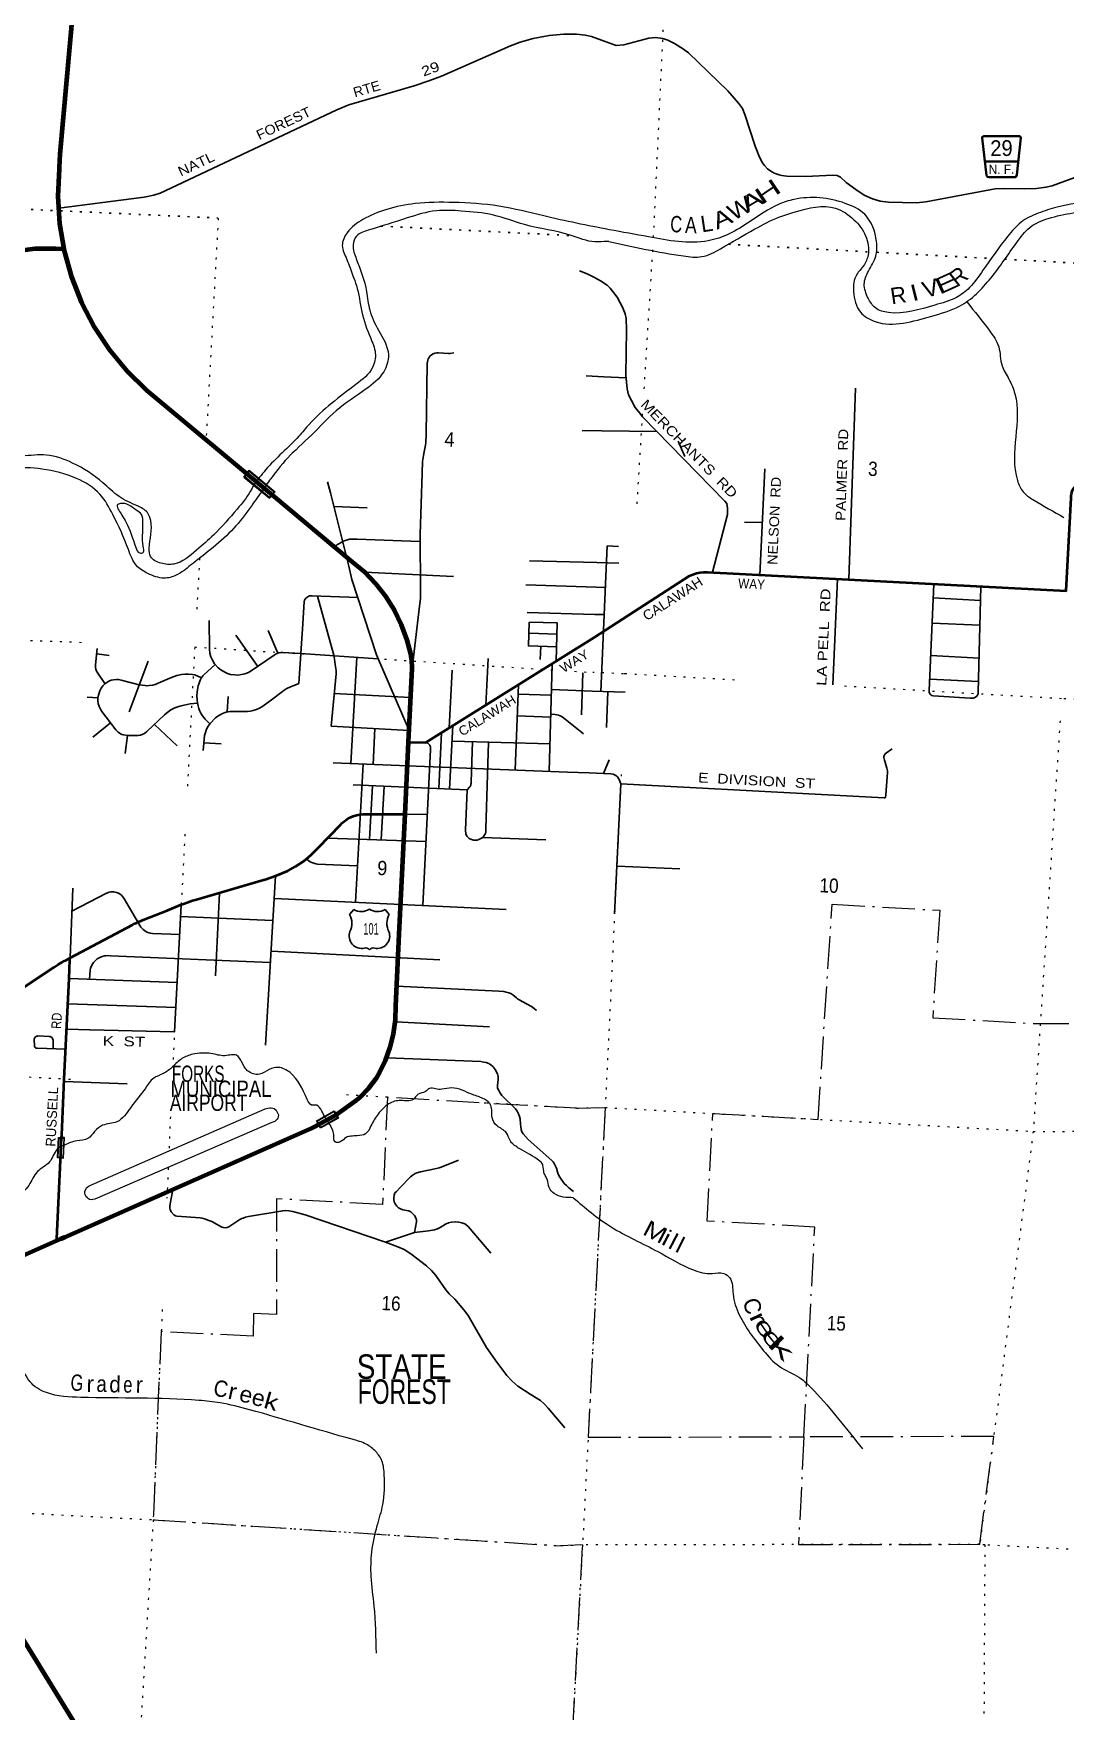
# Model space of a CAD drawing. Header units: feet. Extents: x -932108 to -739700, y 12311 to 202656.
# Drawn here: x -839601 to -826958, y 169453 to 190005 of the extents above; entities that cross this region are included whole.
import ezdxf
from ezdxf.enums import TextEntityAlignment as Align

# ---------------------------------------------------------------- set-up
doc = ezdxf.new("R2010")
doc.units = ezdxf.units.FT
doc.header["$LTSCALE"] = 80
doc.linetypes.add('DOT_DASHED', pattern=[7.7, 5, -1.2, 0.3, -1.2])
doc.linetypes.add('DOTTED', pattern=[1.5, 0.3, -1.2])
for name, color, linetype, lineweight in [('16', 7, 'Continuous', 25), ('20', 7, 'Continuous', 70), ('23', 7, 'Continuous', 70), ('26', 7, 'Continuous', 40), ('29', 7, 'Continuous', 25), ('30', 7, 'Continuous', 35), ('36', 7, 'Continuous', 13), ('39', 7, 'Continuous', 13), ('44', 7, 'DOT_DASHED', 13), ('57', 7, 'Continuous', 13), ('6', 7, 'DOTTED', 25), ('61', 7, 'Continuous', 13), ('7', 7, 'DOTTED', 13)]:
    doc.layers.add(name, color=color, linetype=linetype, lineweight=lineweight)
doc.layers.add('27', color=7, linetype='Continuous')
doc.layers.add('41', color=7, linetype='Continuous')

msp = doc.modelspace()

# ---------------------------------------------------------------- linework, layer by layer
at = {"layer": '16'}
for p, q in [((-835728.87, 179215.89), (-835677.56, 179274.65)), ((-835485.8, 179280.62), (-835486.08, 179280.42)), ((-835293.71, 179274.74), (-835242.32, 179215.89))]:
    msp.add_line(p, q, dxfattribs=at)
for centre, radius, start, end in [((-835586.48, 179432.31), 182.07, 239.97227, 303.45418), ((-835384.7, 179431.81), 181.52, 236.33975, 300.08743), ((-835384.71, 179432.31), 182.07, 236.54582, 236.59441), ((-835921.85, 179105.26), 222.05, 332.97043, 29.75871), ((-835049.35, 179105.26), 222.05, 150.24129, 207.02957), ((-835582.66, 178950.36), 151.42, 159.09177, 283.81923), ((-835388.54, 178950.36), 151.42, 256.18077, 20.90823)]:
    msp.add_arc(centre, radius, start, end, dxfattribs=at)
for centre, major_axis, start_param, end_param in [((-835527.32, 178751.54), (-19.56, 51.67), 4.95877769, 6.28318531), ((-835443.87, 178751.54), (19.56, 51.67), 0, 1.32637542)]:
    msp.add_ellipse(centre, major_axis=major_axis, ratio=0.929097, start_param=start_param, end_param=end_param, dxfattribs=at)
at = {"layer": '20'}
msp.add_line((-835048.19, 180441.91), (-835005.14, 181324.49), dxfattribs=at)
for points in [[(-839225.68, 187367.47), (-839277.43, 187676.03), (-839298.08, 188011.68), (-839283.53, 188347.64), (-839281.93, 188363.91), (-839272.67, 188525.86), (-839032.85, 191204.96)], [(-835005.14, 181324.49), (-834960.98, 182229.82), (-834960.98, 182238.39), (-834965.97, 182323.71), (-834979.85, 182408.05), (-835022.79, 182575.05), (-835090.82, 182761.75), (-835177.99, 182940.31), (-835283.36, 183108.79), (-835405.75, 183265.33), (-835543.84, 183408.21), (-835696.11, 183535.88), (-836674.8, 184351.56), (-838213.45, 185633.94), (-838453.39, 185869.56), (-838667.38, 186128.96), (-838853.08, 186409.31), (-839008.47, 186707.54), (-839131.83, 187020.37), (-839221.81, 187344.39), (-839225.68, 187367.47)], [(-839317.1, 175219.64), (-839269.11, 175240.83), (-839219.11, 175262.91), (-837961.18, 175818.34), (-836203.12, 176594.61), (-836178.72, 176605.38), (-836153.12, 176618.15), (-835889.97, 176765.53), (-835643.84, 176939.81), (-835599, 176975.96), (-835493.41, 177088.31), (-835400.14, 177211.07), (-835364.93, 177265.36), (-835360.22, 177273.97), (-835286.65, 177427.97), (-835229.58, 177588.82), (-835189.63, 177754.76), (-835167.25, 177923.96), (-835162.68, 178094.57), (-835119.75, 178974.74), (-835048.19, 180441.91)], [(-837944.47, 167434.23), (-841105.45, 172565.67), (-841140.84, 172626.21), (-841194.02, 172737.2), (-841226.41, 172828.14), (-841235.34, 172853.21), (-841240.68, 172878.14), (-841271.99, 173024.02), (-841290.61, 173197.8), (-841290.96, 173372.57), (-841273.03, 173546.41), (-841269.67, 173567.07), (-841254.35, 173645.32), (-841206.04, 173820.81), (-841139.66, 173990.29), (-841055.92, 174151.89), (-840908.72, 174379.88), (-840846.47, 174450.7), (-840760.16, 174532.04), (-840665.82, 174603.91), (-840564.48, 174665.53), (-840457.25, 174716.21), (-839317.1, 175219.64)]]:
    msp.add_lwpolyline(points, dxfattribs=at)
at = {"layer": '23'}
msp.add_lwpolyline([(-839832.3, 187341.47), (-839580.3, 187370.91), (-839326.61, 187373.85), (-839243.62, 187368.6), (-839225.68, 187367.47)], dxfattribs=at)
at = {"layer": '26'}
for points in [[(-832732.53, 182606.55), (-831563, 183360.95), (-831562.78, 183361.06), (-831521.65, 183379.71), (-831478.8, 183393.96), (-831434.7, 183403.64), (-831389.82, 183408.67), (-831344.67, 183408.98), (-831342.3, 183408.86), (-826949.62, 183181.07), (-826889.56, 184317.63), (-826888.24, 184342.72), (-826884.01, 184367.63), (-826878.34, 184388.51), (-826869.85, 184410.41), (-826859.11, 184431.32), (-826846.85, 184450.17)], [(-835005.14, 181324.49), (-834981.12, 181324.12), (-834794.67, 181321.18), (-832732.53, 182606.55)], [(-839153.52, 178682.07), (-838386.39, 179089.44), (-838361.27, 179102.78), (-838336.39, 179113.94), (-838305.78, 179127.68), (-838280.95, 179138.81), (-838255.78, 179148.66), (-837965.59, 179262.17), (-837799.46, 179330.99), (-837774.08, 179341.51), (-837749.46, 179351.07), (-837687.27, 179375.21), (-837653.79, 179384.98), (-837637.12, 179389.85), (-837603.79, 179399.54), (-836785.36, 179637.49), (-836773.73, 179640.84), (-836622.09, 179693.93), (-836483.57, 179751.16), (-836390.55, 179800.76), (-836290.99, 179867.19), (-836198.91, 179943.66), (-836115.33, 180029.33), (-835834.76, 180318.6), (-835821.63, 180332.05), (-835790.75, 180359.18), (-835757.21, 180382.94), (-835721.36, 180403.06), (-835683.6, 180419.33), (-835644.35, 180431.55), (-835604.04, 180439.61), (-835563.11, 180443.41), (-835074.08, 180441.98), (-835048.19, 180441.91)], [(-844638.2, 175104.49), (-844618.05, 175121.23), (-844551.23, 175169.38), (-844479.75, 175210.28), (-842321.08, 176363.19), (-842158, 176458.02), (-842065.06, 176523.04), (-842035.17, 176544.97), (-839710.02, 178329.53), (-839348.48, 178568.86), (-839321.83, 178586.51), (-839298.48, 178601.59), (-839266.59, 178622.18), (-839251.02, 178630.4), (-839221.53, 178645.96), (-839201.02, 178656.85), (-839153.52, 178682.07)], [(-839257.42, 176482.88), (-839256.15, 176509.81), (-839223.62, 177198.38), (-839204.19, 177609.68), (-839165.36, 178431.59), (-839154.62, 178658.87), (-839153.52, 178682.07)], [(-839317.1, 175219.64), (-839315.81, 175247.06), (-839270.48, 176206.52), (-839257.42, 176482.88)]]:
    msp.add_lwpolyline(points, dxfattribs=at)
at = {"layer": '29'}
for p, q in [((-834776.45, 185962.02), (-834789.12, 185099.83)), ((-832613.79, 185802.31), (-832829.33, 185811.28)), ((-832613.79, 185802.31), (-832343.77, 185789.71)), ((-829530, 185659.95), (-829610.84, 183318.69)), ((-832638.39, 185140.14), (-832879.07, 185143.49)), ((-832638.39, 185140.14), (-831962.03, 185129.61)), ((-831703.63, 185012.53), (-831620.67, 184825.26)), ((-834839.9, 184620.39), (-834865.66, 183869.02)), ((-830643, 184674.95), (-830702, 183371.95)), ((-835923.15, 184212.19), (-835511.8, 184194.55)), ((-830672.91, 184014.37), (-830892.38, 184020.15)), ((-834866.62, 183784.52), (-835633.93, 183813.89)), ((-834865.66, 183869.02), (-834859.87, 183184.54)), ((-832698.36, 183526.23), (-833523.97, 183547.83)), ((-832573.54, 183728.57), (-832650.7, 181947.81)), ((-832573.54, 183728.57), (-832433.77, 183720.55)), ((-835545.54, 183409.28), (-834456.59, 183353.39)), ((-832432, 183518.95), (-832698.36, 183526.23)), ((-832709.59, 183223.96), (-833568.28, 183251.03)), ((-832597.89, 183221.07), (-832709.59, 183223.96)), ((-829749.64, 183324.89), (-829808, 182027.95)), ((-828628.7, 181959.91), (-828572.04, 183260.91)), ((-827994.83, 183232.93), (-828025.66, 181936.43)), ((-836284.94, 183050.5), (-836302.3, 182776.13)), ((-835627.85, 183097.14), (-836185.71, 183118.22)), ((-834870.77, 182991.38), (-834960.87, 182227.87)), ((-828579.33, 183091.36), (-827998.71, 183059.41)), ((-836302.3, 182776.04), (-836325.48, 182409.72)), ((-832721.98, 182890.37), (-833553.21, 182913.36)), ((-832609.92, 182888.88), (-832721.98, 182890.37)), ((-828590, 182784.95), (-828007, 182757.95)), ((-837120.55, 182637.23), (-836853.17, 182253.05)), ((-836727.38, 182692.88), (-836608.39, 182414.42)), ((-833528.33, 182658.59), (-833187.64, 182647.28)), ((-838824.44, 182408.25), (-838674.36, 182385.54)), ((-838197.88, 182318.3), (-838428.18, 181697.7)), ((-836325.57, 182408.33), (-836348.51, 182045.75)), ((-835382.47, 182346.81), (-836325.48, 182409.72)), ((-835641.8, 182363.16), (-835712.12, 181066.03)), ((-835399.82, 182395.74), (-834998.45, 181469.84)), ((-834057.75, 181779.33), (-834031.08, 182349.08)), ((-833386, 182500.88), (-833394.17, 182338.25)), ((-828607, 182385.95), (-828014.15, 182356.07)), ((-834506.83, 181502.68), (-834472.24, 182208.61)), ((-833246.21, 182285.48), (-833282.22, 180971.33)), ((-832872.45, 182173.31), (-832886.59, 181660.53)), ((-828620, 182096.95), (-828022.53, 182068.1)), ((-835916.89, 181923.52), (-834983.37, 181870.82)), ((-833660.35, 182026.95), (-833701.43, 180985.42)), ((-833665.41, 181914.79), (-833256.22, 181902.96)), ((-833255.42, 181968.96), (-832756.87, 181951.25)), ((-832756.87, 181951.25), (-832352, 181935.95)), ((-832565.89, 181943.41), (-832580, 181505.95)), ((-828126.4, 181864.34), (-828580.89, 181893.35)), ((-838814.23, 181870.15), (-838944.18, 181875.81)), ((-837217.55, 181885.51), (-837227.64, 181697.69)), ((-838659.32, 181563.93), (-838872.74, 181385.58)), ((-838119.88, 181543.89), (-837839.89, 181281.98)), ((-835956.19, 181523.35), (-834998.45, 181469.84)), ((-835419.53, 181493.33), (-835438.64, 181051.75)), ((-834462.61, 181528.32), (-834503.68, 180751.58)), ((-833677.54, 181646.49), (-833266.56, 181630.59)), ((-838449.46, 181407.44), (-838476.41, 181188.43)), ((-837512.92, 181318.31), (-837301, 181307.03)), ((-834602.05, 181440.13), (-834633.33, 180759.87)), ((-833270.56, 181304.84), (-834473.51, 181337.62)), ((-834222.1, 181331.98), (-834237.96, 180834.13)), ((-834057.63, 180265.09), (-834026.95, 181326.7)), ((-835014.85, 181037.01), (-835931.35, 181073.56)), ((-834738.11, 181235.99), (-834832.69, 179326.19)), ((-832549, 181110.95), (-832615.93, 180941.47)), ((-835563.44, 181057.53), (-835657.14, 179363.94)), ((-832794.14, 180948.45), (-832528.08, 180936.44)), ((-834287.36, 180743.29), (-835685.28, 180802.1)), ((-835448.41, 180792.26), (-835483.08, 180136.52)), ((-835303.38, 180783.45), (-835339.88, 180131.99)), ((-832407, 180813.32), (-832482.66, 179223.59)), ((-832407, 180813.32), (-829177.69, 180641.94)), ((-834775.69, 180437.55), (-835049.08, 180441.91)), ((-834794.71, 180110.45), (-835995.62, 180151.59)), ((-834096.29, 180159.53), (-833326.22, 180128.1)), ((-835634.58, 179810.15), (-836121.48, 179832.84)), ((-836637.93, 179687.43), (-836757.95, 177612.8)), ((-832450.37, 179808.14), (-831681, 179773.95)), ((-839117.86, 179538.73), (-839153.44, 178683.87)), ((-837321.82, 179476.69), (-837371.78, 178462.17)), ((-836650.59, 179410.68), (-833809.55, 179277.25)), ((-836673.17, 179141.22), (-837798.51, 179188.16)), ((-838656.96, 178710.16), (-836700.03, 178624.94)), ((-834622.28, 178657.7), (-836683.95, 178763.71)), ((-839165.89, 178429.13), (-837842.66, 178379.6)), ((-839181.35, 178118.54), (-837857.86, 178075.05)), ((-838909.76, 177803.67), (-839192.88, 177810.52)), ((-837877.82, 177778.69), (-838908.45, 177803.64)), ((-835162.27, 177901.07), (-834012.81, 177838.89)), ((-839207.93, 177566.3), (-839550.89, 177576.99)), ((-835269.09, 177458.95), (-834121.28, 177412.9)), ((-839224.51, 177169.84), (-838454.3, 177141.99))]:
    msp.add_line(p, q, dxfattribs=at)
for points in [[(-839289.22, 187867.73), (-838245.63, 188000.92), (-838127.85, 188025.43), (-838051.08, 188049.69), (-837986.52, 188079.68), (-835884.94, 189071.62), (-835738.05, 189131.16), (-834938.04, 189364.59), (-834756.27, 189426.3), (-834600.72, 189484.92), (-833756.31, 189852.83), (-833637.93, 189901.44), (-833477.53, 189945.81), (-833283.6, 189982.2), (-833105.83, 189998.37), (-832949.5, 189998.6), (-832843.21, 189986.24), (-832763.84, 189967.78), (-832463, 189860.46)], [(-832463, 189860.46), (-832367.5, 189868.75), (-832060.49, 189947.43), (-831981.86, 189954.92), (-831892, 189943.68), (-831828.35, 189924.95), (-831745.98, 189883.73), (-831636.91, 189815.25), (-831577.49, 189767.59), (-831094.14, 189303.91), (-830965.33, 189153.15), (-830916.66, 189085.71), (-830887.9, 189011.84), (-830758.6, 188624.31), (-830706.99, 188490), (-830670.48, 188422.56), (-830646.39, 188391.03), (-830606.83, 188349.5), (-830568.46, 188321.41), (-830526.33, 188297.05), (-830464.37, 188273.71), (-830434.6, 188267.08), (-830372.82, 188259.58), (-830140.79, 188254.95), (-829807.51, 188272.09), (-829756.91, 188265.2), (-829713.85, 188244.6), (-829644.39, 188181.88), (-829526.65, 188094.73), (-829423.68, 188027.29), (-829323.2, 187979.48), (-829228.99, 187950.49), (-829125.6, 187938.18), (-828784.38, 187933.62), (-828669.93, 187943.69), (-827818.39, 188104.09), (-827717.35, 188106.31), (-827463.6, 188102.84), (-827312.93, 188107.84), (-827196.87, 188122.82), (-827119.24, 188141.69), (-826764.69, 188270.94)], [(-832912.92, 187099.61), (-832817.97, 187060.19), (-832729.09, 187016.73), (-832653.34, 186974.28), (-832572.18, 186921.98)], [(-832174.23, 185355.32), (-832229.67, 185422.82), (-832276.79, 185508.82), (-832310.06, 185580.94), (-832326.69, 185653.07), (-832343.33, 185819.52), (-832335.01, 186377.1), (-832340.56, 186513.03), (-832351.64, 186574.06), (-832384.91, 186651.74), (-832451.44, 186776.57), (-832506.89, 186848.7), (-832537.38, 186887.53), (-832572.18, 186921.98)], [(-834776.45, 185962.02), (-834773.97, 185983.77), (-834770.18, 186003.73), (-834764.37, 186020.15), (-834755.03, 186039.11), (-834743.67, 186054.01), (-834726.75, 186069.43), (-834705.79, 186083.32), (-834694.17, 186087.87), (-834683.31, 186090.65), (-834661.35, 186092.42), (-834640.89, 186092.67), (-834516.65, 186086.61), (-834495.44, 186087.62), (-834451, 186094.7)], [(-832174.23, 185355.32), (-832138, 185309.95), (-831132, 184278.95)], [(-834839.9, 184620.39), (-834833.8, 184761.55), (-834824.21, 184834.83), (-834815.62, 184882.84), (-834796.94, 184963.19), (-834793.4, 184996.04), (-834789.12, 185099.83)], [(-835997.92, 184514.59), (-835964.3, 184380.05), (-835739.56, 183480.7)], [(-831132, 184278.95), (-831108.62, 184247.63), (-831097.53, 184192.15), (-831097.53, 184114.47), (-831283.02, 183405.79)], [(-835633.93, 183813.89), (-835685.29, 183814), (-835703.73, 183813.24), (-835731.76, 183809.96), (-835755.24, 183805.15), (-835781.25, 183796.31), (-835802.71, 183787.97), (-835859.28, 183756.63), (-835875.19, 183746.78), (-835887.56, 183737.43), (-835911.02, 183714.99)], [(-835739.56, 183480.7), (-835699.19, 183319.16), (-835399.82, 182395.74)], [(-834870.77, 182991.38), (-834863.1, 183053.42), (-834860.58, 183091.32), (-834859.87, 183184.54)], [(-836284.94, 183050.5), (-836279.46, 183066.3), (-836272.89, 183076.92), (-836264.81, 183087.53), (-836252.19, 183098.65), (-836241.08, 183106.73), (-836228.45, 183113.3), (-836218.35, 183117.35), (-836206.73, 183118.86), (-836185.71, 183118.22)], [(-836123.8, 183115.23), (-835922.66, 182391.03), (-835914.37, 182343.14)], [(-837449.22, 182815.27), (-837446.33, 182466.18), (-837440.78, 182417.16), (-837428.15, 182371.17), (-837409.47, 182329.23), (-837381.69, 182286.27), (-837337.24, 182235.73), (-837307.45, 182209.96), (-837258.46, 182181.16), (-837223.62, 182165.49), (-837187.76, 182154.88), (-837135.74, 182148.31), (-837098.87, 182146.79), (-837053.92, 182152.35), (-837012.01, 182162.96), (-836967.06, 182179.64), (-836933.22, 182197.33), (-836654.44, 182391.39), (-836626.17, 182405.53), (-836593.84, 182417.67), (-836571.62, 182423.73), (-836547.38, 182423.73), (-836325.16, 182409.58)], [(-833197.04, 182316.4), (-833184.35, 182785.18), (-833527.58, 182794.27), (-833536.96, 182503.41), (-833191.41, 182494.27)], [(-838819.64, 182472.72), (-838840.73, 182274.14), (-838841.24, 182241.29), (-838838.71, 182221.58), (-838828.1, 182196.82), (-838814.47, 182171.05), (-838725.46, 182043.17)], [(-835914.37, 182343.14), (-835903.48, 182276.17), (-835894.89, 182203.91), (-835893.38, 182162.97), (-835956.19, 181523.35)], [(-838305.63, 182027.95), (-838234.94, 182018.17), (-838212.72, 182016.15), (-838183.43, 182018.17), (-838137.98, 182024.23), (-838108.69, 182033.33), (-838045.05, 182060.62), (-837960.21, 182099.03), (-837911.72, 182118.23), (-837845.06, 182140.47), (-837788.5, 182153.61), (-837747.08, 182159.67), (-837703.65, 182159.67), (-837654.16, 182155.63), (-837625.88, 182148.55), (-837544.02, 182113.93)], [(-837375.53, 182276.74), (-837514.27, 182152.1), (-837527.66, 182137.19), (-837538.51, 182121.77), (-837546.34, 182107.38), (-837557.96, 182085.64), (-837571.84, 182046.98), (-837582.2, 182013.88), (-837592.05, 181972.19), (-837597.35, 181934.04), (-837600.13, 181901.44), (-837597.1, 181838.77), (-837593.31, 181808.71), (-837584.98, 181771.05), (-837576.65, 181737.96), (-837566.54, 181713.2), (-837548.36, 181674.29), (-837529.17, 181648.01), (-837514.02, 181629.31), (-837496.09, 181608.33), (-837440.98, 181551.2)], [(-838305.63, 182027.95), (-838526.1, 182084.63), (-838544.79, 182090.18), (-838562.97, 182093.21), (-838584.68, 182092.71), (-838619.53, 182090.18), (-838650.84, 182084.12), (-838678.11, 182074.01), (-838703.87, 182058.35), (-838727.61, 182041.66), (-838752.35, 182015.9), (-838773.06, 181987.09), (-838788.72, 181955.25), (-838812.96, 181874.39), (-838812.96, 181829.92), (-838808.41, 181797.07), (-838794.78, 181761.19), (-838777.1, 181723.29), (-838764.47, 181702.57), (-838592.76, 181476.17), (-838564.23, 181446.1), (-838536.2, 181425.63), (-838519.78, 181419.82), (-838496.55, 181414.77), (-838449.34, 181407.44), (-838320.05, 181405.42), (-838288.48, 181411.74), (-838261.46, 181423.61), (-838242.02, 181432.96), (-838212.98, 181455.95), (-837996.83, 181660.12), (-837952.64, 181697.27), (-837918.04, 181720.76), (-837867.79, 181746.79), (-837808.96, 181767.26), (-837756.69, 181780.15), (-837683.71, 181793.54), (-837592.4, 181801.48)], [(-837522.24, 181221.66), (-837504.43, 181408.97), (-837494.83, 181445.86), (-837480.19, 181485.79), (-837461.5, 181519.65), (-837437.76, 181554.52), (-837371.1, 181623.25), (-837354.43, 181636.89), (-837332.21, 181652.05), (-837286.26, 181675.8), (-837241.31, 181692.48), (-837216.05, 181698.54), (-837195.35, 181700.06), (-837068.08, 181700.06), (-836981.22, 181702.08), (-836941.32, 181705.62), (-836908.49, 181712.19), (-836868.59, 181724.82), (-836833.75, 181740.49), (-836805.47, 181758.68), (-836718.6, 181821.35), (-836516.59, 181968.91), (-836488.31, 181985.08), (-836462.05, 181997.21), (-836348.51, 182045.75)], [(-828628.7, 181959.91), (-828628.16, 181938.56), (-828624.35, 181926.77), (-828615.68, 181912.21), (-828606.33, 181904.57), (-828595.58, 181896.95), (-828580.89, 181893.35)], [(-828126.4, 181864.34), (-828090.7, 181864.35), (-828074.75, 181869.22), (-828058.82, 181878.22), (-828044.26, 181890.72), (-828035.26, 181901.8), (-828029.01, 181916.38), (-828025.66, 181936.43)], [(-833262.89, 181668.83), (-833208.65, 181662.66), (-833168.24, 181654.57), (-833147.03, 181647.5), (-833124.81, 181635.37), (-833087.44, 181609.09), (-832862.45, 181427.03)], [(-834794.67, 181321.18), (-834771.21, 181311.43), (-834762.12, 181304.86), (-834753.03, 181296.27), (-834747.47, 181288.69), (-834741.41, 181276.05), (-834739.39, 181266.96), (-834738.38, 181257.86), (-834738.11, 181235.99)], [(-829177.69, 180641.94), (-829167.71, 180644.46), (-829161.82, 180650.69), (-829157.66, 180679.82), (-829138.26, 180954.45), (-829138.95, 180973.86), (-829147.96, 181008.54), (-829172.91, 181091.76), (-829176.72, 181107.02), (-829182.96, 181139.61), (-829181.57, 181151.4), (-829180.19, 181159.03), (-829174.3, 181169.43), (-829164.94, 181181.91), (-829150.73, 181195.78), (-829080, 181243.95)], [(-832794.14, 180948.45), (-833058.56, 180959), (-835014.85, 181037.01)], [(-832528.08, 180936.44), (-832500.89, 180932.95), (-832482.53, 180926.7), (-832465.55, 180917), (-832447.88, 180900.35), (-832433.67, 180882.32), (-832420.16, 180858.74), (-832412.18, 180837.25), (-832407, 180813.32)], [(-834260.1, 180772.52), (-834287.92, 180743.27), (-834309.45, 180245.87)], [(-834260.1, 180772.52), (-834252.04, 180783.83), (-834247.37, 180792.54), (-834244.21, 180800.26), (-834241.81, 180809.72), (-834240.17, 180817.19), (-834237.96, 180834.13)], [(-834309.45, 180245.87), (-834303.68, 180203.55), (-834291.56, 180174.24), (-834277.42, 180156.05), (-834262.27, 180144.93), (-834237.02, 180132.81), (-834209.75, 180125.73), (-834183.49, 180124.72), (-834166.32, 180126.74), (-834147.13, 180132.81), (-834096.29, 180159.53)], [(-834096.29, 180159.53), (-834070.37, 180192.44), (-834064.31, 180205.58), (-834059.26, 180226.8), (-834057.63, 180265.09)], [(-836121.48, 179832.84), (-836143.41, 179836.16), (-836177.25, 179845.76), (-836205.02, 179856.37), (-836223.71, 179867.99), (-836257.22, 179895.24)], [(-839130.17, 179254.27), (-838705.71, 179474.29), (-838698.58, 179476.69)], [(-838494.79, 179414.58), (-838510.13, 179436.7), (-838523, 179451.1), (-838537.9, 179462.97), (-838560.37, 179474.35), (-838582.85, 179484.2), (-838603.8, 179489.51), (-838620.22, 179493.29), (-838627.29, 179493.8), (-838650.26, 179492.54), (-838672.48, 179488.49), (-838686.37, 179483.19), (-838698.58, 179476.69)], [(-838497.03, 179417.03), (-838494.79, 179414.58), (-838285.22, 179059.05)], [(-837790.96, 179330.03), (-837872.71, 177778.57), (-837877.79, 177778.69)], [(-838285.22, 179059.05), (-838271.51, 179043.29), (-838257.63, 179029.89), (-838242.73, 179018.52), (-838225.31, 179007.66), (-838208.89, 178999.32), (-838189.96, 178991.48), (-838169, 178985.68), (-838141.48, 178983.4), (-837809.09, 178970.3)], [(-838916.67, 178419.8), (-838907.05, 178537.71), (-838903.77, 178553.63), (-838899.73, 178565.25), (-838885.84, 178593.3), (-838864.89, 178624.88), (-838841.4, 178651.92), (-838820.95, 178669.85), (-838787.87, 178688.3), (-838760.35, 178698.66), (-838733.33, 178706.49), (-838715.91, 178710.28), (-838699.99, 178711.55), (-838656.96, 178710.16)], [(-835148.48, 178335.09), (-833901.29, 178274.66), (-833840.91, 178270.91)], [(-833840.91, 178270.91), (-833808.86, 178264.68), (-833776.54, 178256.59), (-833753.3, 178247.5), (-833730.07, 178232.33), (-833684.62, 178194.94), (-833669.47, 178181.8), (-833644.22, 178163.6), (-833604.82, 178143.39), (-833499.78, 178085.78), (-833484.62, 178076.68), (-833467.45, 178064.55), (-833438.1, 178040.24)], [(-839550.89, 177576.99), (-839567.09, 177579.09), (-839578.45, 177583.38), (-839585.77, 177590.71), (-839590.57, 177601.58), (-839594.61, 177688.49), (-839592.34, 177695.82), (-839589.31, 177700.88), (-839575.67, 177714.52), (-839567.59, 177721.09), (-839560.52, 177724.12), (-839553.45, 177726.14), (-839544.12, 177726.9), (-839410.8, 177720.83), (-839398.42, 177719.07), (-839389.83, 177715.53), (-839374.44, 177702.64), (-839368.12, 177694.31), (-839362.32, 177676.36), (-839360.26, 177571.05)], [(-834121.28, 177412.9), (-834085.12, 177407.08), (-834055.32, 177400.5), (-834024.51, 177388.89), (-833998.76, 177374.22), (-833970.98, 177348.46), (-833946.23, 177317.62), (-833915.93, 177261.02), (-833909.36, 177231.21), (-833909.87, 177192.29), (-833917.95, 177121.54), (-833918.45, 177105.88), (-833915.42, 177088.7), (-833901.79, 177056.85), (-833889.16, 177034.12), (-833861.38, 176996.21), (-833697.75, 176832.47), (-833675.53, 176804.18), (-833659.37, 176773.84), (-833646.23, 176741.51), (-833639.17, 176713.2), (-833633.11, 176644.47), (-833627.05, 176581.8), (-833619.46, 176554.03), (-833602.8, 176529.24), (-833540.18, 176460.51), (-833249.28, 176199.74), (-833235.63, 176184.11), (-833223.02, 176165.38), (-833205.32, 176133.58), (-833194.73, 176106.76), (-833176.55, 176048.13), (-833161.89, 176011.28), (-833146.25, 175985.47), (-833097.77, 175920.78), (-833073, 175894.03), (-833040.68, 175864.72), (-832984.67, 175820.84)], [(-834934.48, 175320.55), (-834909.82, 175448.8), (-834910.33, 175472.55), (-834919.92, 175507.42), (-834932.55, 175528.14), (-834952.24, 175549.87), (-834977, 175571.6), (-834994.17, 175581.71), (-835008.81, 175586.26), (-835077.49, 175598.39), (-835106.29, 175609), (-835128, 175620.63), (-835150.73, 175641.34), (-835170.42, 175669.14), (-835181.03, 175696.94), (-835188.1, 175723.22), (-835188.6, 175745.96), (-835184.06, 175774.76), (-835172.44, 175804.58), (-835155.78, 175823.28), (-835109.81, 175871.29), (-834980.52, 176002.69), (-834949.22, 176026.95), (-834925.98, 176041.1), (-834903.77, 176051.21), (-834861.33, 176063.34), (-834665.38, 176101.74), (-834630.03, 176111.85), (-834606.79, 176119.94), (-834393.69, 176206.14)], [(-837895.44, 175846.69), (-837929.46, 175647.41), (-837930.97, 175618.62), (-837928.44, 175599.92), (-837913.29, 175570.6), (-837879.96, 175535.23), (-837862.29, 175524.62), (-837844.61, 175518.04), (-837557.75, 175497.82), (-837534.01, 175493.28), (-837505.22, 175485.7), (-837452.19, 175468.01), (-837416.34, 175453.35), (-837293.11, 175386.65), (-837274.93, 175380.58), (-837252.7, 175376.54), (-837229.47, 175379.57), (-837209.27, 175388.67), (-837194.12, 175396.75), (-837072.91, 175477.61), (-837048.67, 175490.75), (-837031.5, 175496.82), (-837002.2, 175505.91), (-836967.86, 175514), (-836547.67, 175586.77), (-836512.31, 175588.79), (-836472.92, 175584.74), (-836422.42, 175574.64), (-836272.93, 175534.21), (-835287.24, 175202.98)], [(-835287.24, 175202.98), (-834934.48, 175320.55), (-834760.33, 175340.65), (-834687.61, 175352.78), (-834652.76, 175364.4), (-834620.94, 175379.06), (-834552.25, 175421.51), (-834518.42, 175436.16), (-834479.53, 175445.77), (-834436.61, 175451.33), (-834392.66, 175447.79), (-834353.78, 175439.2), (-834317.91, 175423.53), (-834281.05, 175395.73), (-834251.25, 175364.91), (-833999.85, 175067.19)], [(-835287.24, 175202.98), (-835135.58, 175145.07), (-835059.82, 175109.69), (-834978, 175056.12), (-834788.11, 174910.57), (-834726.49, 174854.98), (-834670.94, 174793.33), (-834549.73, 174615.43), (-834510.34, 174567.93), (-834440.64, 174502.23), (-834327.51, 174372.85), (-834274.98, 174304.12), (-834052.76, 173911.95), (-833923.47, 173730.02), (-833802.26, 173568.3), (-833740.65, 173500.58), (-833668.93, 173438.92), (-833515.4, 173337.85), (-833390.15, 173261.03), (-833345.71, 173222.63), (-833297.22, 173168.04), (-833092.13, 172928.55)]]:
    msp.add_lwpolyline(points, dxfattribs=at)
at = {"layer": '30'}
msp.add_line((-827940.67, 188437.2), (-827535.6, 188437.2), dxfattribs=at)
msp.add_lwpolyline([(-827894.82, 188246.65), (-827913.8, 188248.76), (-827925.04, 188268.45), (-827980.57, 188729.11), (-827974.95, 188740.36), (-827960.89, 188748.8), (-827519.49, 188747.39), (-827512.46, 188743.17), (-827505.43, 188727.7), (-827552.53, 188274.08), (-827561.67, 188255.09), (-827572.2, 188245.94)], close=True, dxfattribs=at)
at = {"layer": '36'}
for points in [[(-838918.99, 175891.41), (-836761.5, 176832.75), (-836730.98, 176841.5)], [(-836730.98, 176841.5), (-836703.82, 176845.73), (-836687.47, 176845.73), (-836670.02, 176842.45), (-836653.67, 176837), (-836628.59, 176816.27), (-836610.06, 176785.73), (-836601.34, 176761.73), (-836603.52, 176737.74), (-836607.88, 176721.38), (-836615.51, 176709.38), (-836627.5, 176694.11), (-836643.74, 176680.77)], [(-836643.74, 176680.77), (-836680.11, 176665.49), (-838848.93, 175728.44)], [(-838848.93, 175728.44), (-838872.31, 175721.66), (-838894.12, 175720.57), (-838913.74, 175724.93), (-838929, 175732.57), (-838941, 175742.39), (-838954.08, 175756.57), (-838969.34, 175784.93), (-838973.71, 175802.38), (-838972.61, 175823.1), (-838961.71, 175851.47), (-838952.99, 175864.56), (-838936.64, 175878.74), (-838932.28, 175883.1), (-838918.99, 175891.41)]]:
    msp.add_lwpolyline(points, dxfattribs=at)
at = {"layer": '39'}
msp.add_line((-836214.74, 185067.93), (-836365.35, 184924.9), dxfattribs=at)
for points in [[(-810718, 187359.95), (-811028, 187694.95), (-811207, 187925.95), (-811249, 187985.95), (-811345, 188059.95), (-811681, 188451.95), (-811733, 188514.95), (-811812, 188561.95), (-811883, 188556.95), (-811965, 188506.95), (-812227, 188041.95), (-812310, 187929.95), (-812444, 187795.95), (-812491, 187714.95), (-812562, 187585.95), (-812648, 187515.95), (-812748, 187475.95), (-812894, 187454.95), (-813511, 187388.95), (-813927, 187373.95), (-814365, 187417.95), (-814526, 187421.95), (-814642, 187360.95), (-814767, 187254.95), (-814932, 187137.95), (-815069, 187102.95), (-815184, 187195.95), (-815334, 187400.95), (-815458, 187540.95), (-815605, 187966.95), (-815645, 188076.95), (-815695, 188094.95), (-815751, 188044.95), (-815816, 187941.95), (-816020, 187650.95), (-816147, 187555.95), (-816405, 187506.95), (-816790, 187547.95), (-816938, 187631.95), (-817093, 187796.95), (-817196, 187847.95), (-817353, 187864.95), (-817799, 187897.95), (-817858, 187954.95), (-817866, 188061.95), (-817881, 188310.95), (-817990, 188452.95), (-818169, 188486.95), (-818354, 188378.95), (-818558, 188163.95), (-818947, 187739.95), (-819247, 187567.95), (-819609, 187507.95), (-819784, 187514.95), (-819957, 187573.95), (-820089, 187719.95), (-820187, 187888.95), (-820229, 188277.95), (-820297, 188500.95), (-820361, 188579.95), (-820478, 188571.95), (-820585, 188505.95), (-820699, 188388.95), (-820885, 188055.95), (-820990, 187889.95), (-821124, 187860.95), (-821271, 187922.95), (-821462, 188101.95), (-821641, 188152.95), (-821787, 188139.95), (-822086, 188128.95), (-822325, 188094.95), (-823672, 187776.95), (-823865, 187737.95), (-824073, 187767.95), (-824485, 187925.95), (-824625, 187951.95), (-824719, 187920.95), (-824831, 187833.95), (-825197, 187636.95), (-825396, 187601.95), (-825647, 187562.95), (-825763, 187601.95), (-825889, 187725.95), (-826022, 187889.95), (-826138, 187920.95), (-827061, 187877.95), (-827294, 187803.95), (-827502, 187693.95), (-827665, 187521.95), (-827969, 187104.95), (-828134, 186892.95), (-828294, 186771.95), (-828558, 186678.95), (-829128, 186587.95), (-829287, 186644.95), (-829377, 186762.95)], [(-832546.74, 187602.23), (-833349.23, 187770.69), (-833899.93, 187891.69), (-834455.95, 187936.11), (-834923.86, 187922.13), (-835273.41, 187850.44), (-835564.75, 187727.7), (-835757.05, 187566.29), (-835818.23, 187409.28), (-835763.15, 187239.12), (-835687.36, 187035.71), (-835646.01, 186920.72), (-835579.39, 186598.46), (-835474.31, 186280.59), (-835413.99, 186092.01), (-835447.81, 185915.62), (-835650.16, 185708.15), (-836223.29, 185217.7), (-836350.38, 185073.66), (-836757, 184660.84), (-836901.9, 184476.12)], [(-832552.44, 187457.61), (-831639, 187280.95), (-831413, 187272.95), (-831184, 187368.95), (-830763, 187611.95), (-830471, 187754.95), (-830271, 187821.95), (-829774, 187864.95), (-829549, 187724.95), (-829407, 187527.95), (-829376, 187292.95), (-829431, 187160.95), (-829516, 187052.95), (-829554, 186844.95), (-829470, 186592.95), (-829289, 186476.95), (-828597, 186544.95), (-828256, 186664.95), (-828049, 186816.95), (-827874, 187008.95), (-827555, 187445.95), (-827395, 187629.95), (-827169, 187739.95), (-826862, 187807.95), (-826181, 187808.95), (-826035, 187756.95), (-825964, 187612.95), (-825856, 187493.95), (-825670, 187456.95), (-825264, 187508.95), (-824978, 187626.95), (-824714, 187786.95), (-824563, 187817.95), (-824445, 187748.95), (-824209, 187640.95), (-823941, 187590.95), (-823675, 187627.95), (-822397, 187992.95), (-822271, 188013.95), (-822196, 187920.95), (-822190, 187754.95), (-822398, 187218.95), (-822476, 187116.95), (-822670, 187048.95), (-822884, 186984.95), (-823006, 186855.95), (-823142, 186625.95), (-823213, 186505.95), (-823300, 186427.95), (-823406, 186237.95), (-823399, 185991.95), (-823331, 185727.95), (-823193, 185520.95), (-822827, 185400.95), (-822657, 185470.95), (-822274, 185789.95), (-822040, 186003.95), (-821788, 186107.95), (-821564, 186123.95), (-821363, 186043.95), (-820862, 185853.95), (-820609, 185823.95), (-820199, 185887.95), (-819905, 185993.95), (-819712, 186030.95), (-819593, 185973.95), (-819395, 185601.95), (-819399, 185385.95), (-819472, 185230.95), (-819506, 185067.95), (-819445, 184869.95), (-819218, 184632.95), (-818945, 184493.95), (-818077, 184241.95), (-817764, 184155.95), (-817477, 184158.95), (-817234, 184200.95), (-816884, 184288.95), (-816676, 184292.95), (-816144, 184162.95), (-815915, 184141.95), (-815625, 184258.95), (-815399, 184314.95), (-815192, 184331.95), (-815025, 184444.95), (-814782, 184572.95), (-814151, 184785.95), (-813795, 184869.95), (-813381, 184888.95), (-813116, 184864.95), (-812749, 184812.95), (-812105, 184768.95), (-811756, 184784.95), (-811061, 184910.95), (-810903, 184898.95), (-810748, 184763.95), (-810634, 184651.95)], [(-829377, 186762.95), (-829423, 186936.95), (-829373, 187093.95), (-829281, 187278.95), (-829273, 187457.95), (-829418, 187790.95), (-829655, 187924.95), (-829967, 187992.95), (-830282, 187973.95), (-830472, 187912.95), (-830822, 187702.95), (-831080, 187550.95), (-831337, 187465.95), (-832065, 187514.95), (-832546.74, 187602.23)], [(-832552.44, 187457.61), (-832570.51, 187458.19), (-832724.4, 187454.44), (-833013.13, 187531.69), (-833587.42, 187665.85), (-833967.14, 187781.43), (-834359.79, 187830.86), (-834665.82, 187834.09), (-835022.1, 187746.52), (-835499.97, 187595.52), (-835642.01, 187524.9), (-835685.01, 187415.6), (-835646.11, 187244.12), (-835520.4, 186844.51), (-835481.93, 186616.45), (-835373.7, 186371.21), (-835253.76, 186070.89), (-835311.1, 185863.17), (-835523.67, 185652.11), (-835891.75, 185385.17), (-836190.51, 185090.95), (-836214.74, 185067.93)], [(-828163, 186714.95), (-827894, 186372.95), (-827776, 186168.95), (-827735, 185936.95), (-827650, 185769.95), (-827578, 185593.95), (-827547, 184529.95), (-827478, 184392.95), (-827356, 184296.95), (-826975.97, 184078.08)], [(-836901.9, 184476.12), (-836945.8, 184394.17), (-837106.1, 184180.84), (-837393.67, 183865.92), (-837603.28, 183676.96), (-837880.54, 183507.13), (-838039.19, 183518.08), (-838166.64, 183598.41), (-838182.37, 183700.16), (-838163.68, 184038.92), (-838205.73, 184137.77), (-838329.07, 184219.95), (-838553.72, 184334.83), (-838751.89, 184503.14), (-839122.17, 184743.62), (-839442.19, 184842.45), (-839740.96, 184827.17), (-840195.23, 184755.99), (-840478.35, 184590.45), (-840706.48, 184392.2), (-840840.82, 184173.69), (-841027.34, 183587.57), (-841002.33, 183420.73), (-840862.11, 183216.55), (-840653.02, 182975), (-840608.69, 182835.62), (-840630.54, 182563.71), (-840694.52, 182481.6), (-840792.15, 182413.09), (-841118.1, 182235.26), (-841334.7, 182070.87), (-841504.54, 182009.54), (-841710.91, 181988.21), (-841852, 182079.25), (-842272.02, 182427), (-842528.93, 182587.76), (-842728.49, 182630.81), (-842964.59, 182574.39), (-843117.9, 182429.47), (-843186.69, 182282.9), (-843229.24, 181951.25), (-843166.82, 181764.59), (-843060.43, 181523.48), (-842989.62, 181251.57), (-842982.01, 181055.17), (-843020.38, 180913.34), (-843165.65, 180861.05), (-843392.48, 180879.01), (-843968.53, 181205.26), (-844203.41, 181363.04), (-844296.42, 181494.43), (-844284.46, 181724.33), (-844185.87, 181908.01), (-844006.15, 182057.84), (-843870.76, 182254.07), (-843616.6, 183100.01), (-843616.18, 183342.54), (-843720.82, 183531.03), (-843901.94, 183627.85), (-844094.76, 183640.29), (-844373.17, 183583.7), (-845434.06, 183272.13), (-845689.47, 183234.75), (-846208.43, 183158.31), (-846512.53, 183159.42), (-846967.69, 183254.03), (-847193.47, 183342.69), (-847327.48, 183504.16), (-847383.34, 183656.17), (-847346.02, 183820.28), (-847115.62, 184163.97), (-846940.11, 184402.92), (-846881.38, 184549.93), (-846863.64, 184866.49), (-846914.87, 185078.93), (-847042.15, 185209.79), (-847314.27, 185344.94)], [(-836366.84, 184923.48), (-836450.98, 184843.57), (-836695.2, 184553.04), (-836805.74, 184396.82)], [(-836805.74, 184396.82), (-836950.51, 184192.25), (-837146.48, 183946.11), (-837675.73, 183492.14), (-837852.21, 183370.47), (-838002.82, 183334.58), (-838199.76, 183391.67), (-838340.58, 183488.76), (-838438.75, 183687.07), (-838629.76, 184113.79), (-838788.16, 184363.23), (-839073.91, 184555.57), (-839495.94, 184670.97), (-839874.78, 184667.25), (-840163.32, 184562.58), (-840469.68, 184371.78), (-840661.63, 184171.95), (-840838.1, 183817.83), (-840887.39, 183609.77), (-840858.54, 183485.22), (-840759.32, 183357.6), (-840612.2, 183126.83), (-840482.21, 182872.56), (-840485, 182622.05), (-840490.49, 182607.49)], [(-838519.27, 184106.95), (-838556.95, 184167.21), (-838574.43, 184228.61), (-838537.37, 184247.21), (-838341.39, 184167.93), (-838279.24, 184114.69), (-838261.58, 184010.84), (-838264.2, 183857.34), (-838257.72, 183727.7), (-838259.12, 183648.93), (-838299.68, 183642.61), (-838349.07, 183711.46), (-838466.73, 184017.75), (-838519.27, 184106.95)], [(-835977.58, 176652.05), (-836069.73, 176806.67), (-836131.09, 176878.06), (-836193.42, 176880.78), (-836246.92, 176947.79), (-836458.2, 177278.37), (-836602.52, 177341.24), (-836712.39, 177315.71), (-836833.72, 177258.34), (-836978.91, 177301.04), (-837048.93, 177405.15), (-837115.71, 177490.93), (-837173.93, 177495.49), (-837258.98, 177485.04), (-837427.07, 177510.55), (-837651.02, 177502.12), (-837782.22, 177449.21), (-837897.34, 177349.12), (-838009.66, 177267.1), (-838128.97, 177209.64), (-838231.06, 177084.72), (-838410.33, 176852), (-838579.12, 176675.42), (-838754.2, 176632.51), (-838852.18, 176555.93), (-838934.35, 176472.59), (-839070.62, 176442.15), (-839222.57, 176389.75)], [(-832987.59, 175745.28), (-833221.05, 175795.29), (-833282.33, 175868.7), (-833308.12, 175970.89), (-833332.33, 176016.41), (-833350.08, 176071.76), (-833370.28, 176163.59), (-833430.33, 176218.76), (-833665.99, 176358.38), (-833762.94, 176445.47), (-833809.09, 176542.48), (-833922.29, 176626.24), (-833982.35, 176727.9), (-833998.18, 176874.11), (-834077.37, 176952.35), (-834223.96, 177009.26), (-834478.25, 177091.08), (-834599.83, 177074.14), (-834674.22, 177077.38), (-834748.43, 177084.66), (-834800.44, 177046.5), (-834888.55, 177011.93), (-834951.75, 176947.98), (-835099.3, 176936.21), (-835248.07, 176896.2), (-835378.39, 176770.5), (-835467.28, 176624.8), (-835531.88, 176528.57), (-835635.63, 176504.79), (-835712.47, 176498.03)], [(-835712.47, 176498.03), (-835771.47, 176484.43), (-835842.36, 176428.9), (-835904.77, 176429.6), (-835922.95, 176521.35), (-835968.32, 176636.51), (-835977.58, 176652.05)], [(-839222.09, 176389.91), (-839310.13, 176339.16), (-839404.08, 176183.8), (-839554.25, 176065.02), (-839658.26, 175895.72), (-839814.64, 175773.17), (-840008.6, 175759.39), (-840133.95, 175702.19), (-840299.23, 175466.83), (-840373.79, 175280.08), (-840557.43, 175132.45), (-840778.14, 174966.21), (-840875.42, 174952.25), (-840974.28, 174901.98), (-841111.61, 174893.82), (-841247.09, 174835.04), (-841310.72, 174761), (-841428.11, 174608.45), (-841544.63, 174615.55), (-841806.61, 174752.28), (-841935.54, 174798.32), (-842074.61, 174749.8), (-842164.99, 174662.78), (-842269.52, 174481.38), (-842290.15, 174330.68), (-842264.1, 174281.04), (-842120.13, 174256.57), (-841822.31, 174063.71), (-841653.52, 173961.37), (-841585.51, 173857.34), (-841593.8, 173665.68), (-841703.49, 173365.25), (-841819.4, 173247), (-841904.62, 173186.04), (-841960.38, 173107.61), (-842116.15, 173045.68), (-842366.14, 172993.9), (-842545.77, 172939.07), (-842653.28, 172875.03), (-842690.69, 172801.87), (-842694.8, 172707.05), (-842791.3, 172711.25), (-842838.76, 172778), (-842955.03, 172930.61), (-843097.07, 172999.46), (-843257.82, 173054.97), (-843323.03, 173130.57), (-843372.08, 173253.98), (-843432.92, 173337.48), (-843622.6, 173422.55), (-843679.25, 173509.91), (-843736.42, 173585.16), (-843786.6, 173635.86), (-843897.17, 173687.16), (-844042.8, 173673.29), (-844118.84, 173638.2), (-844137.29, 173584.43), (-844150.66, 173554.69), (-844336.06, 173552.66), (-844547.59, 173551.77), (-844700.56, 173507.9), (-844803.62, 173453.77), (-844949.24, 173393.41), (-845078.52, 173384.89), (-845217.32, 173350.19)], [(-850564.08, 175257.79), (-850526.66, 175162.33), (-850450.26, 175112.52), (-850344.05, 175192.78), (-850231.48, 175420.32), (-850024.67, 175684.19), (-849769.96, 175798.41), (-849661.14, 175799.74), (-849239.98, 175617.67), (-849144.09, 175506.37), (-849102.21, 175310.51), (-849073.09, 175006.05), (-848964.34, 174772.92), (-848819.58, 174534.17), (-848716.95, 174299.28), (-848338.1, 173884.6), (-847846.74, 173462.99), (-847596.83, 173326.79), (-847357.67, 173267.87), (-847116.85, 173247.27), (-846766.86, 173329.05), (-846157.18, 173500.58), (-845827.99, 173520.61), (-845619.07, 173507.47), (-845484.46, 173453.1), (-845370.3, 173391.53), (-845119.69, 173317.96), (-844641.62, 173008.1), (-844392.76, 172894.18), (-844088.48, 172711.15), (-843611.46, 172377.08), (-843408.14, 172281.31), (-843176.06, 172198.44), (-842211.73, 171861.35), (-841972.66, 171800.4), (-841738.91, 171662.89), (-841373.09, 171319.51), (-841264.77, 171029.8), (-841278.58, 170850.51), (-841342.56, 170721.92), (-841383.37, 170477.1), (-841503.2, 170221.58), (-841679.58, 169915.97), (-841878.08, 169750.78), (-842153.95, 169566.74), (-842314.08, 169403.92), (-842410.22, 169183.75), (-842430.31, 168905.7), (-842322.53, 168743.35), (-842100.06, 168624.51), (-841814.32, 168571.64), (-841517.03, 168552.63), (-841195.18, 168542.66), (-840509.44, 168516.84), (-840271.86, 168468.09), (-839989.52, 168383.03), (-839380.86, 167972.49), (-839178.93, 167797.95), (-839032.07, 167561.13), (-838767.81, 167011.97), (-838713.25, 166829.71), (-838744.98, 166701.73), (-838790.95, 166570.33), (-838895.29, 165881.59), (-839082.68, 165321.78), (-839202.77, 164967.22), (-839198.3, 164791.18), (-839124.61, 164632.34), (-838975.48, 164447.97), (-838809.57, 164372.03), (-838638.25, 164467.65), (-838285.03, 164763.54), (-838118.7, 164883.63), (-837887.67, 164962.51), (-837403.15, 165034.39), (-837263.3, 165008.08), (-837101.23, 164843.37), (-836981.99, 164573.39), (-836927.08, 164259.73), (-836997.69, 163652.39), (-837226.23, 162746.72), (-837256.37, 162376.12), (-837211.6, 161921.41)], [(-832987.59, 175745.28), (-832770, 175563.95), (-832523, 175386.95), (-831953, 175085.95), (-831516, 174860.95), (-831288, 174816.95), (-831144, 174818.95), (-831070, 174763.95), (-831031, 174566.95), (-830954, 174310.95), (-830656, 173871.95), (-830465, 173680.95), (-830224, 173546.95), (-830037, 173378.95), (-829446, 172669.95)], [(-849160.32, 174898.68), (-848872.81, 174328.3), (-848644.91, 174009.13), (-848350.59, 173689.08), (-847886.86, 173327.29), (-847487.21, 173113.83), (-847169.03, 173065.61), (-846811.87, 173126.87), (-846155.68, 173348.93), (-845831.22, 173399.48), (-845623.44, 173360.11), (-844991.01, 173079.91), (-843797.21, 172320.49), (-843583.57, 172183.85), (-843369.58, 172101.76), (-843125.71, 172058.8), (-842946.86, 172002.51), (-842340.31, 171775.99), (-842173.96, 171710.13), (-841684.54, 171430.1), (-841524.65, 171261.43), (-841450, 171031.8), (-841526.56, 170752.16), (-841545.6, 170544.8), (-841595.86, 170314.55), (-841830.45, 169920.52), (-841955.36, 169826.91), (-842117.5, 169757.17), (-842337.6, 169605.05), (-842478.85, 169459.61), (-842544.57, 169244.18), (-842547.1, 168906.74), (-842448.49, 168672.02), (-842292.19, 168513.62), (-842108.27, 168434.87), (-841857.14, 168419.89), (-841293.95, 168401.43), (-841100.51, 168356.62), (-840900.16, 168331.73), (-840646.93, 168318.68), (-840551.22, 168296.32), (-840463.19, 168282.38), (-840357.86, 168249.5), (-840167.3, 168184.6), (-839501.48, 167884.76), (-839298.68, 167730.4), (-839091.07, 167361.58), (-838915.62, 166994.16), (-838841.66, 166841.36), (-838879.33, 166669.18), (-838982.55, 166378.57), (-839079.38, 165816.84), (-839125.08, 165505.53), (-839208.29, 165305.01), (-839301.02, 165024.06), (-839327.93, 164728.1), (-839272.95, 164602.41), (-839058.95, 164334.38), (-838900.65, 164268.87), (-838678.72, 164323.88), (-838357.4, 164487.76), (-838234.33, 164538.99), (-838054.18, 164652.42), (-837868, 164765.59), (-837582.69, 164888.59), (-837442.92, 164953.25), (-837374.83, 164944.22), (-837307.35, 164874.58), (-837194.41, 164784.77), (-837116.52, 164629.78), (-837092.21, 164353.83), (-837222.68, 163619.74), (-837375.44, 162603.64), (-837371.39, 161952.62), (-837268.4, 161400.38), (-837095.83, 160873.41), (-836804.11, 160213.9), (-836581.64, 159909.11), (-836469.49, 159801.15), (-836342.3, 159761.25), (-835970.45, 159603.57), (-835824.47, 159486.04), (-835704.27, 159331.23), (-835501.29, 158994.95), (-835385.73, 158826.2), (-835240.53, 158690.52), (-834051.62, 157771.63), (-833845.32, 157604.99), (-833677.01, 157508.05), (-833665.52, 157496.76)], [(-835400.33, 170168.05), (-835427.8, 170743.28), (-835464.36, 171108.69), (-835455.54, 171405.43), (-835389.03, 171732), (-835321.56, 171987.78), (-835303.92, 172348.81), (-835332.68, 172521.87), (-835408.3, 172636.33), (-835525.26, 172726.32), (-835695.89, 172786.3), (-836955.23, 173148.37), (-837316.15, 173232.81), (-837574.72, 173262.26), (-839019.36, 173298.9), (-839441.82, 173357.72), (-839647.33, 173496.03), (-839834.22, 173738.63), (-839970.41, 173756.69), (-840152.92, 173728.26), (-840269.36, 173737.37), (-840392.52, 173730.6), (-840500.9, 173646.39), (-840729.3, 173442.08), (-840926.32, 173311.2), (-841036.37, 173235.14), (-841025.96, 173149.79), (-840986.97, 173026.82), (-841016.16, 172910.86), (-841114.93, 172816.12), (-841133.31, 172798.99)]]:
    msp.add_spline(points, degree=3, dxfattribs=at)
at = {"layer": '44'}
for points in [[(-832946.76, 176840.99), (-832597, 176850.95), (-832805.76, 172812.07), (-830162.02, 172816.41), (-830230.25, 171496.3), (-828008, 171499.95), (-827837.03, 172820.23), (-830162.02, 172816.41), (-830029.23, 175385.42), (-831347.19, 175459.06), (-831279.05, 176777.31), (-829989.01, 176705.23), (-829816.52, 179339.71), (-828498.52, 179266.07), (-828584.76, 177948.83), (-827317.04, 177878), (-825943.62, 177879.84)], [(-832946.76, 176840.99), (-834140.8, 176907.29), (-835264.38, 176973.92), (-835324.58, 175663.27), (-836622.15, 175732.09), (-836625.1, 174313.6), (-836904.93, 174327.96), (-836908.9, 174047.8), (-838038.6, 174105.79), (-838135, 171800.95), (-833145.92, 171480.94)], [(-832946.76, 176840.99), (-832597, 176850.95), (-832805.76, 172812.07)], [(-833160, 166142.95), (-832874, 171491.95), (-833145.92, 171480.94)]]:
    msp.add_lwpolyline(points, dxfattribs=at)
at = {"layer": '57'}
for p, q in [((-837023.56, 184572.68), (-836709.72, 184312.34)), ((-836958.61, 184655.87), (-836639.87, 184393.06)), ((-836639.87, 184393.06), (-836709.72, 184312.34))]:
    msp.add_line(p, q, dxfattribs=at)
msp.add_lwpolyline([(-837023.56, 184572.68), (-836990.9, 184614.5), (-836958.61, 184655.87)], dxfattribs=at)
for points in [[(-836957.36, 184644.47), (-836651.28, 184392.1), (-836710.64, 184323.5), (-837012.47, 184573.88), (-836984.59, 184609.58)], [(-836135.58, 176687.76), (-835918.48, 176811.73), (-835866.28, 176720.62), (-836083.52, 176596.57)], [(-836124.67, 176684.78), (-835921.45, 176800.82), (-835877.2, 176723.59), (-836080.54, 176607.48)]]:
    msp.add_lwpolyline(points, close=True, dxfattribs=at)
at = {"layer": '6'}
for p, q in [((-840470.49, 187887.44), (-837347.24, 187746.37)), ((-835344.45, 187646.83), (-833009.24, 187530.73)), ((-831087.21, 187424.07), (-829370.23, 187331.26)), ((-829269.09, 187325.79), (-827863.09, 187249.79))]:
    msp.add_line(p, q, dxfattribs=at)
msp.add_lwpolyline([(-827703.6, 187241.17), (-826756, 187189.95), (-822892.3, 186981.06)], dxfattribs=at)
at = {"layer": '61'}
for points in [[(-839269.22, 176233.18), (-839307.84, 176235.06), (-839295.67, 176484.75), (-839257.42, 176482.88)], [(-839269.22, 176233.18), (-839232.93, 176231.4), (-839220.75, 176481.1), (-839257.42, 176482.88)]]:
    msp.add_lwpolyline(points, dxfattribs=at)
msp.add_lwpolyline([(-839299.46, 176242.65), (-839288.07, 176476.36), (-839229.13, 176473.5), (-839240.53, 176239.8)], close=True, dxfattribs=at)
at = {"layer": '7'}
for p, q in [((-837338.21, 187742.13), (-837488.26, 185004.8)), ((-832017.38, 187354.13), (-832128, 185573.94)), ((-832142.08, 185347.34), (-832213.93, 184191)), ((-837566.48, 183577.92), (-837605.79, 182860.65)), ((-840357.56, 182601.68), (-838973.45, 182546.08)), ((-837626.11, 182489.8), (-837719.08, 180715.64)), ((-837624.75, 182491.87), (-836253.06, 182403.76)), ((-835299.61, 182342.52), (-833218.34, 182208.84)), ((-832973.67, 182193.13), (-832748.42, 182178.66)), ((-832371.95, 182163.27), (-832748.42, 182178.66)), ((-837746.15, 180199.15), (-837838.09, 178444.14)), ((-837876.96, 177702.34), (-837895.73, 177344.1)), ((-835263.98, 176975.51), (-835815, 177007.5)), ((-832946.76, 176840.99), (-834135.66, 176910.01)), ((-837923.8, 176736.26), (-837941.51, 176322.46)), ((-837950.53, 176111.8), (-837966.53, 175737.98)), ((-827946, 171491.95), (-828008, 171499.95)), ((-822132, 171192.95), (-827946, 171491.95))]:
    msp.add_line(p, q, dxfattribs=at)
for points in [[(-831444, 199006.95), (-831497, 198084.95), (-831761, 192805.95), (-832008.54, 187505.16)], [(-831013.86, 182086.37), (-832340, 182161.95), (-832371.95, 182163.27)], [(-825154.67, 181768), (-827006, 181857.95), (-829676.73, 182010.16)], [(-827023.84, 181585.43), (-827353, 176557.95), (-828008, 171499.95)], [(-832399.55, 180931.45), (-832597, 176850.95), (-832874, 171491.95), (-833160, 166142.95), (-833416, 160869.95), (-833532.14, 157588.36)], [(-839149.39, 177193.88), (-843303, 177410.95), (-848539, 177662.95), (-849655.57, 177697.32)], [(-832946.76, 176840.99), (-832597, 176850.95), (-827353, 176557.95), (-824375, 176561.95), (-821759, 176351.95), (-816638, 176077.95)], [(-838024.77, 174376.99), (-838135, 171800.95), (-838457, 166474.95), (-838556.49, 164533.2)], [(-842734.35, 172043.34), (-838135, 171800.95), (-833145.92, 171480.94)], [(-828008, 171499.95), (-832874, 171491.95), (-833145.92, 171480.94)], [(-827946, 171491.95), (-827974, 166040.95), (-828214, 160596.95), (-828251.11, 158973.26)]]:
    msp.add_lwpolyline(points, dxfattribs=at)

# ---------------------------------------------------------------- texts
at = {"layer": '16', "width": 0.6}
msp.add_text('101', height=140, dxfattribs=at).set_placement((-835466.01, 178968.85), align=Align.CENTER)
at = {"layer": '27'}
for s, height, rotation, width, p in [('CALAWAH', 120, 32.824, 1.05, (-832088.2, 182807.26)), ('WAY', 120, 357.031, 0.9, (-830971.16, 183213.11)), ('WAY', 114, 31.937, 1.1, (-833107.28, 182168.95)), ('CALAWAH', 114, 31.937, 1.05, (-834349.43, 181394.13)), ('RD', 120, 87.295, 0.85, (-839263.35, 177812.16))]:
    msp.add_text(s, height=height, rotation=rotation, dxfattribs=dict(at, width=width)).set_placement(p)
msp.add_text('RUSSELL', height=120, rotation=87.295, dxfattribs=at).set_placement((-839332.65, 176368.84))
at = {"layer": '30'}
for s, rotation, width, p in [('29', 20.649, 1.25, (-834821.74, 189477.16)), ('RTE', 16.266, 1.05, (-835663.72, 189223.07)), ('FOREST', 25.267, 1.1, (-836835.87, 188698.59)), ('NATL', 25.267, 1.15, (-837795.76, 188252.09)), ('MERCHANTS  RD', 314.297, 1.2, (-832171.57, 185452.06)), ('PALMER  RD', 88.022, 1.15, (-829656.18, 184034.23)), ('NELSON  RD', 87.407, 1.1, (-830490.56, 183495.09)), ('LA PELL  RD', 87.424, 1.25, (-829888.9, 182013.58)), ('E  DIVISION  ST', 356.962, 1.2, (-831461.65, 180833.25)), ('K  ST', 358.613, 1.3, (-838754.99, 177608.5))]:
    msp.add_text(s, height=120, rotation=rotation, dxfattribs=dict(at, width=width)).set_placement(p)
at = {"layer": '30', "width": 0.95}
for s, height, p in [('29', 194, (-827740.84, 188504.82)), ('N. F.', 114.1, (-827741.09, 188285.94))]:
    msp.add_text(s, height=height, rotation=0.63, dxfattribs=at).set_placement(p, align=Align.CENTER)
at = {"layer": '36'}
for s, width, p in [('FORKS', 0.7, (-837905.6, 177163.88)), ('MUNICIPAL', 0.85, (-837922.92, 176979.61)), ('AIRPORT', 0.8, (-837931.57, 176809))]:
    msp.add_text(s, height=200, dxfattribs=dict(at, width=width)).set_placement(p)
at = {"layer": '41'}
for s, rotation, width, p in [('H', 34.031, 1.6, (-830550.36, 187988.65)), ('W', 30.357, 1.15, (-830898.99, 187780.17)), ('A', 30.652, 1.45, (-830748.37, 187866.48)), ('C', 358.128, 0.75, (-831730.21, 187570.8)), ('A', 358.831, 0.8, (-831548.88, 187560.22)), ('A', 24.617, 1.3, (-831123.22, 187649.16)), ('E', 24.394, 1.5, (-828378.49, 186858.37)), ('I', 14.099, 1.25, (-828784.4, 186735.62)), ('V', 16.069, 1.1, (-828584.15, 186789.55)), ('M', 332.401, 1.25, (-832028.55, 175238.17)), ('i', 332.438, 1.2, (-831888.43, 175164.06)), ('l', 332.467, 1.15, (-831807.01, 175119.59)), ('l', 333.13, 1.1, (-831722.18, 175076.88)), ('r', 294.609, 1.5, (-830808.87, 174231.27)), ('e', 304.768, 1.65, (-830716.61, 174096.17)), ('e', 309.471, 1.8, (-830619.9, 173956.84)), ('k', 315.249, 2.3, (-830511.73, 173833.69))]:
    msp.add_text(s, height=200, rotation=rotation, dxfattribs=dict(at, width=width)).set_placement(p, align=Align.CENTER)
for s, rotation, p in [('L', 8.665, (-831339.2, 187580.54)), ('R', 37.993, (-828206.86, 186952.93)), ('R', 8.221, (-828992.13, 186702.05)), ('C', 285.566, (-830887.92, 174391.68))]:
    msp.add_text(s, height=200, rotation=rotation, dxfattribs=at).set_placement(p, align=Align.CENTER)
for s, rotation, width, p in [('G', 356.626, 0.75, (-839152.56, 173384.78)), ('a', 358.892, 0.85, (-838831.93, 173367.37)), ('d', 358.892, 0.95, (-838674.59, 173362.03)), ('e', 358.892, 0.75, (-838502.21, 173358.89)), ('C', 350.727, 0.9, (-837406.38, 173321.53)), ('r', 347.924, 1.1, (-837229.97, 173286.88)), ('e', 345.782, 1.05, (-837095.58, 173258.14)), ('e', 344.925, 1.05, (-836943.41, 173217.82)), ('k', 344.319, 1.25, (-836794.21, 173175.53))]:
    msp.add_text(s, height=200, rotation=rotation, dxfattribs=dict(at, width=width)).set_placement(p)
for rotation, p in [(358.892, (-838952.22, 173367.59)), (358.592, (-838350.84, 173356.29))]:
    msp.add_text('r', height=200, rotation=rotation, dxfattribs=at).set_placement(p)
at = {"layer": '44'}
for s, width, p in [('STATE ', 0.85, (-835640, 173527.11)), ('FOREST', 0.7, (-835628.66, 173220.86))]:
    msp.add_text(s, height=300, rotation=359.919, dxfattribs=dict(at, width=width)).set_placement(p)
at = {"layer": '7'}
for s, rotation, width, p in [('4', 357.506, 0.95, (-834569.98, 184949.81)), ('3', 357.889, 0.9, (-829378.7, 184588.36)), ('9', 357.506, 0.95, (-835393.54, 179698.95)), ('10', 357.889, 0.9, (-829974.19, 179486.52)), ('16', 357.506, 0.9, (-835341, 174369.95)), ('15', 357.889, 0.9, (-829885.49, 174124.11))]:
    msp.add_text(s, height=175, rotation=rotation, dxfattribs=dict(at, width=width)).set_placement(p)

doc.saveas('drawing.dxf')
